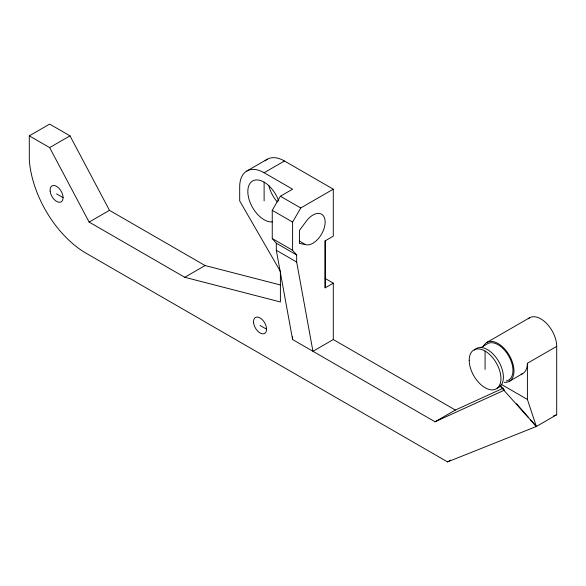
<?xml version="1.0" encoding="UTF-8"?>
<svg xmlns="http://www.w3.org/2000/svg" width="586" height="586" viewBox="0 0 586 586"><rect width="100%" height="100%" fill="white"/><g stroke="black" fill="none" stroke-linecap="round" stroke-linejoin="round"><path stroke-width="0.88" d="M280.364 284.957L205.093 265.546L109.465 210.33L69.998 135.849L49.649 124.1L29.3 135.849L29.3 159.348A80.531 46.499 60 0 0 85.461 252.852L447.528 461.9L536.351 426.476L556.7 414.727L556.7 346.37A22.444 12.958 60 0 0 545.932 322.798A22.444 12.958 60 0 0 528.235 318.777M504.612 390.042L435.024 421.781L292.597 339.55L292.597 336.825M333.295 339.55L312.946 351.292L296.663 262.015L296.663 254.969L292.597 250.273L292.597 222.079L300.735 207.979L333.288 189.183L333.288 236.173L325.149 240.868L325.149 287.858L333.295 283.163L333.295 339.55L455.373 410.039L503.418 388.122M485.076 369.392L485.076 351.065M499.909 385.852L536.351 426.476L527.4 399.44L527.4 363.283L556.7 346.37M296.663 254.969L276.314 243.219L272.248 238.524L272.248 210.33L280.386 196.229L292.59 189.183L264.11 172.738A34.53 19.939 60 0 0 239.689 186.839L239.696 200.932L280.394 271.413L280.394 301.951L184.758 277.288L89.123 222.079L49.649 147.599L29.3 135.849M49.649 147.599L69.998 135.849M89.123 222.079L109.465 210.33M246.845 171.031L267.187 159.282M264.11 172.738L284.452 160.996L333.288 189.183M184.758 277.288L205.093 265.546M486.878 342.436L529.605 317.766M480.798 347.608L487.596 343.682A21.008 12.13 60 0 1 509.586 357.621A21.008 12.13 60 0 1 506.348 380.9M435.024 421.781L455.373 410.039M509.322 381.31L522.749 373.56M447.528 461.9L450.656 460.091M553.316 416.082L556.7 414.727M305.518 244.604L299.424 243.424L299.417 230.459L305.504 222.24A17.265 9.969 -60 0 1 321.934 214.403A17.265 9.969 -60 0 1 321.948 233.44A17.265 9.969 -60 0 1 305.518 244.604L299.256 240.985M280.386 196.229L300.735 207.979M272.248 210.33L292.597 222.079M272.248 238.524L292.597 250.273M276.314 243.219L276.314 250.273L296.663 262.015M325.149 278.46L333.295 283.163M501.074 384.24L527.4 399.44M56.571 193.878L63.083 197.636M260.045 325.45L266.557 329.207M500.136 385.581L503.975 389.404M516.588 403.791L528.565 417.54M530.367 419.605L536.351 426.476M276.314 250.273L292.597 339.55M325.149 240.509L325.149 287.858M264.11 182.136L264.11 200.932M527.4 363.283A22.444 12.958 60 0 1 521.188 374.234M483.435 346.392A22.444 12.958 60 0 1 509.322 355.394A22.444 12.958 60 0 1 504.172 382.314M474.323 350.186A22.444 12.958 60 0 1 498.364 360.866A22.444 12.958 60 0 1 497.184 388.1M265.077 160.842A34.53 19.939 60 0 1 284.452 160.996M272.248 221.904A23.022 13.288 60 0 1 249.834 201.731A23.022 13.288 60 0 1 256.587 179.924A23.022 13.288 60 0 1 278.702 201.049M277.251 201.892A23.022 13.295 60 0 1 268.871 185.645M469.21 360.229A22.444 12.958 60 0 0 493.016 389.844A22.444 12.958 60 0 0 493.016 358.105A22.444 12.958 60 0 0 469.21 360.229M253.591 322.703A9.208 5.318 60 0 0 264.008 333.705A9.208 5.318 60 0 0 262.535 319.941A9.208 5.318 60 0 0 253.591 322.703M50.118 191.131A9.208 5.318 60 0 0 60.534 202.133A9.208 5.318 60 0 0 59.061 188.37A9.208 5.318 60 0 0 50.118 191.131"/></g></svg>
